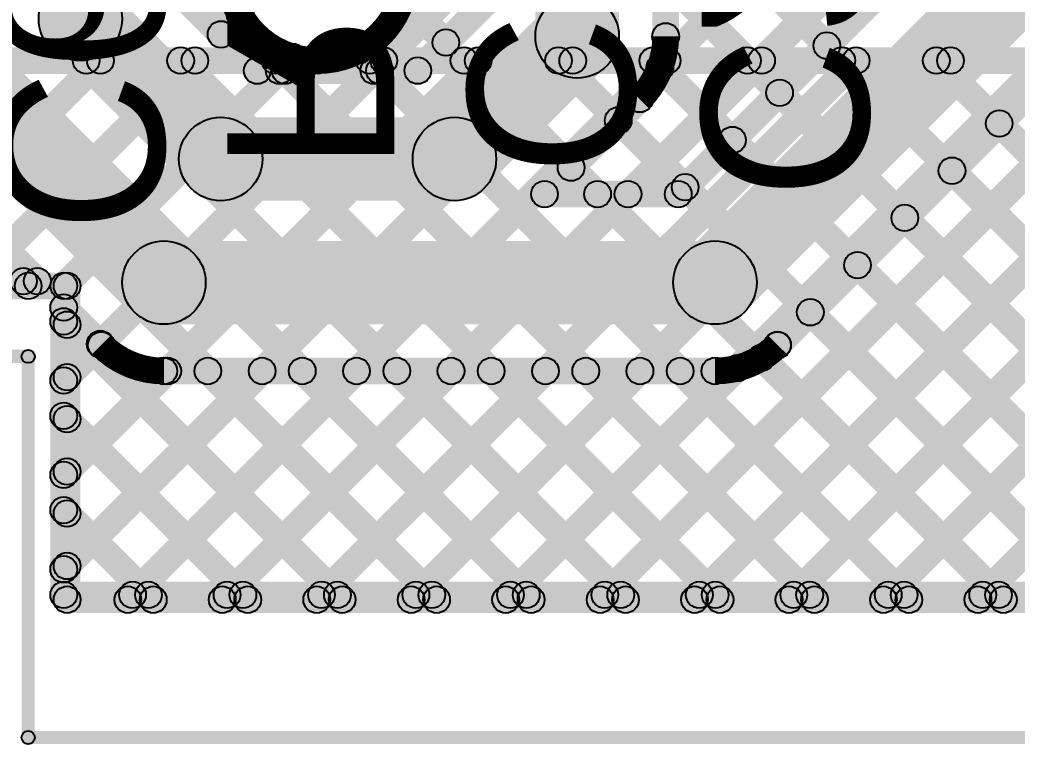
# Model space of a CAD drawing. Header units: millimetres. Extents: x 0 to 5.55, y 0 to 1.02.
# Drawn here: x 1.6709 to 1.9695, y -0.0033 to 0.2137 of the extents above; entities that cross this region are included whole.
import ezdxf

# ---------------------------------------------------------------- set-up
doc = ezdxf.new("R2010")
doc.units = ezdxf.units.MM
doc.header["$MEASUREMENT"] = 0
for name, color, linetype in [('BottomLayer', 5, 'Continuous'), ('BottomOverlay', 54, 'Continuous'), ('Mechanical2', 216, 'Continuous'), ('TopLayer', 1, 'Continuous')]:
    doc.layers.add(name, color=color, linetype=linetype)

msp = doc.modelspace()

# ---------------------------------------------------------------- hatches: boundary and pattern name
at = {"layer": 'BottomLayer'}
for points in [[(1.84887, 0.0386), (1.84321, 0.04426), (2.10867, 0.30972), (2.11433, 0.30406)], [(1.87716, 0.0386), (1.8715, 0.04426), (2.10867, 0.28143), (2.11433, 0.27578)], [(1.85025, 0.20875), (1.82525, 0.20875), (1.82525, 0.26525), (1.85025, 0.26525)], [(1.87085, 0.15867), (1.86519, 0.16433), (1.96167, 0.26081), (1.96733, 0.25515)], [(1.88784, 0.12616), (1.87016, 0.14384), (1.98216, 0.25584), (1.99984, 0.23816)], [(1.90544, 0.0386), (1.89978, 0.04426), (2.10867, 0.25315), (2.11433, 0.24749)], [(1.71267, 0.23047), (1.71833, 0.23612), (1.75312, 0.20133), (1.74747, 0.19567)], [(1.77966, 0.19567), (1.77401, 0.20133), (1.80316, 0.23049), (1.80882, 0.22483)], [(1.8558, 0.15867), (1.85015, 0.16433), (1.9163, 0.23049), (1.92196, 0.22483)], [(1.86535, 0.1965), (1.85969, 0.20216), (1.88802, 0.23049), (1.89367, 0.22483)], [(1.88802, 0.22483), (1.89367, 0.23049), (1.91534, 0.20882), (1.90968, 0.20316)], [(1.9006, 0.11347), (1.89494, 0.11912), (2.00688, 0.23106), (2.01253, 0.2254)], [(1.71267, 0.22215), (1.71833, 0.22781), (1.74481, 0.20133), (1.73915, 0.19567)], [(1.86825, 0.20875), (1.86025, 0.20875), (1.86025, 0.22766), (1.86825, 0.22766)], [(1.86142, 0.22314), (1.86708, 0.2288), (1.9012, 0.19468), (1.89554, 0.18902)], [(1.93372, 0.0386), (1.92807, 0.04426), (2.10923, 0.22542), (2.11489, 0.21977)], [(1.68016, 0.20516), (1.69784, 0.22284), (1.73984, 0.18084), (1.72216, 0.16316)], [(1.78246, 0.21725), (1.78812, 0.2229), (1.80127, 0.20975), (1.79562, 0.20409)], [(1.79285, 0.19567), (1.78719, 0.20133), (1.80842, 0.22255), (1.81408, 0.2169)], [(1.73395, 0.20653), (1.72829, 0.21218), (1.73403, 0.21792), (1.73969, 0.21226)], [(1.80984, 0.16316), (1.79216, 0.18084), (1.82891, 0.21759), (1.84659, 0.19991)], [(1.76964, 0.20179), (1.77529, 0.20744), (1.78141, 0.20133), (1.77575, 0.19567)], [(1.96201, 0.0386), (1.95635, 0.04426), (2.12071, 0.20862), (2.12637, 0.20296)], [(1.75138, 0.19567), (1.74572, 0.20133), (1.74978, 0.20538), (1.75543, 0.19972)], [(1.64616, 0.18516), (1.66384, 0.20284), (1.72284, 0.14384), (1.70516, 0.12616)], [(1.74198, 0.1945), (1.74198, 0.2025), (1.79002, 0.2025), (1.79002, 0.1945)], [(1.85971, 0.19656), (1.86537, 0.20222), (1.88706, 0.18053), (1.8814, 0.17488)], [(1.83081, 0.15867), (1.82515, 0.16433), (1.85363, 0.19281), (1.85928, 0.18715)], [(1.84723, 0.18076), (1.85289, 0.18641), (1.87291, 0.16639), (1.86726, 0.16073)], [(1.9613, 0.17983), (1.96696, 0.18548), (2.10818, 0.04426), (2.10253, 0.0386)], [(1.731, 0.1595), (1.731, 0.1845), (1.801, 0.1845), (1.801, 0.1595)], [(1.63705, 0.16467), (1.6427, 0.17033), (1.67477, 0.13826), (1.66911, 0.1326)], [(1.64119, 0.16467), (1.64685, 0.17033), (1.67892, 0.13826), (1.67326, 0.1326)], [(1.83309, 0.16662), (1.83875, 0.17227), (1.84669, 0.16433), (1.84104, 0.15867)], [(1.94716, 0.16568), (1.95282, 0.17134), (2.0799, 0.04426), (2.07424, 0.0386)], [(1.82798, 0.1575), (1.82798, 0.1655), (1.86802, 0.1655), (1.86802, 0.1575)], [(1.93302, 0.15154), (1.93868, 0.1572), (2.05161, 0.04426), (2.04596, 0.0386)], [(1.714, 0.1225), (1.714, 0.1475), (1.879, 0.1475), (1.879, 0.1225)], [(1.91888, 0.1374), (1.92453, 0.14306), (2.02333, 0.04426), (2.01767, 0.0386)], [(1.40751, 0.13143), (1.40751, 0.13943), (1.67609, 0.13943), (1.67609, 0.13143)], [(1.68117, 0.12469), (1.68683, 0.13035), (1.69806, 0.11912), (1.6924, 0.11347)], [(1.90473, 0.12326), (1.91039, 0.12891), (1.99504, 0.04426), (1.98939, 0.0386)], [(1.688, 0.04143), (1.68, 0.04143), (1.68, 0.12752), (1.688, 0.12752)], [(1.68117, 0.12055), (1.68683, 0.1262), (1.76877, 0.04426), (1.76311, 0.0386)], [(1.68683, 0.10284), (1.68117, 0.10849), (1.6921, 0.11942), (1.69776, 0.11377)], [(1.89009, 0.10962), (1.89574, 0.11528), (1.96676, 0.04426), (1.9611, 0.0386)], [(1.68683, 0.07455), (1.68117, 0.08021), (1.71229, 0.11133), (1.71795, 0.10567)], [(1.68683, 0.04627), (1.68117, 0.05192), (1.74058, 0.11133), (1.74623, 0.10567)], [(1.70745, 0.0386), (1.70179, 0.04426), (1.76886, 0.11133), (1.77452, 0.10567)], [(1.714, 0.1045), (1.714, 0.1125), (1.879, 0.1125), (1.879, 0.1045)], [(1.72433, 0.10567), (1.72999, 0.11133), (1.79705, 0.04426), (1.7914, 0.0386)], [(1.73573, 0.0386), (1.73008, 0.04426), (1.79715, 0.11133), (1.8028, 0.10567)], [(1.75261, 0.10567), (1.75827, 0.11133), (1.82534, 0.04426), (1.81968, 0.0386)], [(1.76402, 0.0386), (1.75836, 0.04426), (1.82543, 0.11133), (1.83109, 0.10567)], [(1.7809, 0.10567), (1.78656, 0.11133), (1.85362, 0.04426), (1.84797, 0.0386)], [(1.7923, 0.0386), (1.78665, 0.04426), (1.85371, 0.11133), (1.85937, 0.10567)], [(1.80918, 0.10567), (1.81484, 0.11133), (1.88191, 0.04426), (1.87625, 0.0386)], [(1.82059, 0.0386), (1.81493, 0.04426), (1.88285, 0.11218), (1.88851, 0.10653)], [(1.83747, 0.10567), (1.84312, 0.11133), (1.91019, 0.04426), (1.90454, 0.0386)], [(1.86575, 0.10567), (1.87141, 0.11133), (1.93848, 0.04426), (1.93282, 0.0386)], [(1.68117, 0.09226), (1.68683, 0.09792), (1.74049, 0.04426), (1.73483, 0.0386)], [(1.68117, 0.06398), (1.68683, 0.06963), (1.7122, 0.04426), (1.70654, 0.0386)], [(1.684, 0.03743), (1.684, 0.04543), (2.88389, 0.04543), (2.88389, 0.03743)]]:
    msp.add_hatch(color=5, dxfattribs=at).paths.add_polyline_path(points)
h = msp.add_hatch(color=5, dxfattribs=at)
edge = h.paths.add_edge_path()
edge.add_arc((1.689, 0.214), 0.0125, 0, 360)
h = msp.add_hatch(color=5, dxfattribs=at)
edge = h.paths.add_edge_path()
edge.add_arc((1.689, 0.214), 0.0125, 0, 360)
h = msp.add_hatch(color=5, dxfattribs=at)
edge = h.paths.add_edge_path()
edge.add_arc((1.83775, 0.20875), 0.0125, 0, 360)
h = msp.add_hatch(color=5, dxfattribs=at)
edge = h.paths.add_edge_path()
edge.add_arc((1.83775, 0.20875), 0.0125, 0, 360)
h = msp.add_hatch(color=5, dxfattribs=at)
edge = h.paths.add_edge_path()
edge.add_arc((1.73686, 0.21509), 0.004, 0, 360)
h = msp.add_hatch(color=5, dxfattribs=at)
edge = h.paths.add_edge_path()
edge.add_arc((1.73112, 0.20935), 0.004, 0, 360)
h = msp.add_hatch(color=5, dxfattribs=at)
edge = h.paths.add_edge_path()
edge.add_arc((1.86425, 0.20875), 0.004, 0, 360)
h = msp.add_hatch(color=5, dxfattribs=at)
edge = h.paths.add_edge_path()
edge.add_arc((1.86425, 0.20875), 0.004, 0, 360)
h = msp.add_hatch(color=5, dxfattribs=at)
edge = h.paths.add_edge_path()
edge.add_arc((1.86425, 0.20875), 0.004, 0, 360)
h = msp.add_hatch(color=5, dxfattribs=at)
edge = h.paths.add_edge_path()
edge.add_arc((1.79844, 0.20692), 0.004, 0, 360)
h = msp.add_hatch(color=5, dxfattribs=at)
edge = h.paths.add_edge_path()
edge.add_arc((1.91251, 0.20599), 0.004, 0, 360)
h = msp.add_hatch(color=5, dxfattribs=at)
edge = h.paths.add_edge_path()
edge.add_arc((1.7526, 0.20255), 0.004, 0, 360)
h = msp.add_hatch(color=5, dxfattribs=at)
edge = h.paths.add_edge_path()
edge.add_arc((1.77247, 0.20461), 0.004, 0, 360)
h = msp.add_hatch(color=5, dxfattribs=at)
edge = h.paths.add_edge_path()
edge.add_arc((1.86252, 0.19933), 0.004, 0, 360)
h = msp.add_hatch(color=5, dxfattribs=at)
edge = h.paths.add_edge_path()
edge.add_arc((1.86254, 0.19939), 0.004, 0, 360)
h = msp.add_hatch(color=5, dxfattribs=at)
edge = h.paths.add_edge_path()
edge.add_arc((1.74198, 0.1985), 0.004, 0, 360)
h = msp.add_hatch(color=5, dxfattribs=at)
edge = h.paths.add_edge_path()
edge.add_arc((1.74198, 0.1985), 0.004, 0, 360)
h = msp.add_hatch(color=5, dxfattribs=at)
edge = h.paths.add_edge_path()
edge.add_arc((1.74855, 0.1985), 0.004, 0, 360)
h = msp.add_hatch(color=5, dxfattribs=at)
edge = h.paths.add_edge_path()
edge.add_arc((1.7503, 0.1985), 0.004, 0, 360)
h = msp.add_hatch(color=5, dxfattribs=at)
edge = h.paths.add_edge_path()
edge.add_arc((1.77684, 0.1985), 0.004, 0, 360)
h = msp.add_hatch(color=5, dxfattribs=at)
edge = h.paths.add_edge_path()
edge.add_arc((1.77858, 0.1985), 0.004, 0, 360)
h = msp.add_hatch(color=5, dxfattribs=at)
edge = h.paths.add_edge_path()
edge.add_arc((1.79002, 0.1985), 0.004, 0, 360)
h = msp.add_hatch(color=5, dxfattribs=at)
edge = h.paths.add_edge_path()
edge.add_arc((1.79002, 0.1985), 0.004, 0, 360)
h = msp.add_hatch(color=5, dxfattribs=at)
edge = h.paths.add_edge_path()
edge.add_arc((1.89837, 0.19185), 0.004, 0, 360)
h = msp.add_hatch(color=5, dxfattribs=at)
edge = h.paths.add_edge_path()
edge.add_arc((1.85645, 0.18998), 0.004, 0, 360)
h = msp.add_hatch(color=5, dxfattribs=at)
edge = h.paths.add_edge_path()
edge.add_arc((1.85645, 0.18998), 0.004, 0, 360)
h = msp.add_hatch(color=5, dxfattribs=at)
edge = h.paths.add_edge_path()
edge.add_arc((1.85649, 0.19001), 0.004, 0, 360)
h = msp.add_hatch(color=5, dxfattribs=at)
edge = h.paths.add_edge_path()
edge.add_arc((1.85006, 0.18359), 0.004, 0, 360)
h = msp.add_hatch(color=5, dxfattribs=at)
edge = h.paths.add_edge_path()
edge.add_arc((1.96413, 0.18265), 0.004, 0, 360)
h = msp.add_hatch(color=5, dxfattribs=at)
edge = h.paths.add_edge_path()
edge.add_arc((1.731, 0.172), 0.0125, 0, 360)
h = msp.add_hatch(color=5, dxfattribs=at)
edge = h.paths.add_edge_path()
edge.add_arc((1.731, 0.172), 0.0125, 0, 360)
h = msp.add_hatch(color=5, dxfattribs=at)
edge = h.paths.add_edge_path()
edge.add_arc((1.801, 0.172), 0.0125, 0, 360)
h = msp.add_hatch(color=5, dxfattribs=at)
edge = h.paths.add_edge_path()
edge.add_arc((1.801, 0.172), 0.0125, 0, 360)
h = msp.add_hatch(color=5, dxfattribs=at)
edge = h.paths.add_edge_path()
edge.add_arc((1.88423, 0.1777), 0.004, 0, 360)
h = msp.add_hatch(color=5, dxfattribs=at)
edge = h.paths.add_edge_path()
edge.add_arc((1.83592, 0.16944), 0.004, 0, 360)
h = msp.add_hatch(color=5, dxfattribs=at)
edge = h.paths.add_edge_path()
edge.add_arc((1.94999, 0.16851), 0.004, 0, 360)
h = msp.add_hatch(color=5, dxfattribs=at)
edge = h.paths.add_edge_path()
edge.add_arc((1.87009, 0.16356), 0.004, 0, 360)
h = msp.add_hatch(color=5, dxfattribs=at)
edge = h.paths.add_edge_path()
edge.add_arc((1.82798, 0.1615), 0.004, 0, 360)
h = msp.add_hatch(color=5, dxfattribs=at)
edge = h.paths.add_edge_path()
edge.add_arc((1.82798, 0.1615), 0.004, 0, 360)
h = msp.add_hatch(color=5, dxfattribs=at)
edge = h.paths.add_edge_path()
edge.add_arc((1.84386, 0.1615), 0.004, 0, 360)
h = msp.add_hatch(color=5, dxfattribs=at)
edge = h.paths.add_edge_path()
edge.add_arc((1.85297, 0.1615), 0.004, 0, 360)
h = msp.add_hatch(color=5, dxfattribs=at)
edge = h.paths.add_edge_path()
edge.add_arc((1.86802, 0.1615), 0.004, 0, 360)
h = msp.add_hatch(color=5, dxfattribs=at)
edge = h.paths.add_edge_path()
edge.add_arc((1.86802, 0.1615), 0.004, 0, 360)
h = msp.add_hatch(color=5, dxfattribs=at)
edge = h.paths.add_edge_path()
edge.add_arc((1.93585, 0.15437), 0.004, 0, 360)
h = msp.add_hatch(color=5, dxfattribs=at)
edge = h.paths.add_edge_path()
edge.add_arc((1.714, 0.135), 0.0125, 0, 360)
h = msp.add_hatch(color=5, dxfattribs=at)
edge = h.paths.add_edge_path()
edge.add_arc((1.714, 0.135), 0.0125, 0, 360)
h = msp.add_hatch(color=5, dxfattribs=at)
edge = h.paths.add_edge_path()
edge.add_arc((1.879, 0.135), 0.0125, 0, 360)
h = msp.add_hatch(color=5, dxfattribs=at)
edge = h.paths.add_edge_path()
edge.add_arc((1.879, 0.135), 0.0125, 0, 360)
h = msp.add_hatch(color=5, dxfattribs=at)
edge = h.paths.add_edge_path()
edge.add_arc((1.9217, 0.14023), 0.004, 0, 360)
h = msp.add_hatch(color=5, dxfattribs=at)
edge = h.paths.add_edge_path()
edge.add_arc((1.67194, 0.13543), 0.004, 0, 360)
h = msp.add_hatch(color=5, dxfattribs=at)
edge = h.paths.add_edge_path()
edge.add_arc((1.67609, 0.13543), 0.004, 0, 360)
h = msp.add_hatch(color=5, dxfattribs=at)
edge = h.paths.add_edge_path()
edge.add_arc((1.67609, 0.13543), 0.004, 0, 360)
h = msp.add_hatch(color=5, dxfattribs=at)
edge = h.paths.add_edge_path()
edge.add_arc((1.684, 0.12752), 0.004, 0, 360)
h = msp.add_hatch(color=5, dxfattribs=at)
edge = h.paths.add_edge_path()
edge.add_arc((1.684, 0.12752), 0.004, 0, 360)
h = msp.add_hatch(color=5, dxfattribs=at)
edge = h.paths.add_edge_path()
edge.add_arc((1.90756, 0.12609), 0.004, 0, 360)
h = msp.add_hatch(color=5, dxfattribs=at)
edge = h.paths.add_edge_path()
edge.add_arc((1.684, 0.12337), 0.004, 0, 360)
h = msp.add_hatch(color=5, dxfattribs=at)
edge = h.paths.add_edge_path()
edge.add_arc((1.69493, 0.11659), 0.004, 0, 360)
h = msp.add_hatch(color=5, dxfattribs=at)
edge = h.paths.add_edge_path()
edge.add_arc((1.69523, 0.1163), 0.004, 0, 360)
h = msp.add_hatch(color=5, dxfattribs=at)
edge = h.paths.add_edge_path()
edge.add_arc((1.69523, 0.1163), 0.004, 0, 360)
h = msp.add_hatch(color=5, dxfattribs=at)
edge = h.paths.add_edge_path()
edge.add_arc((1.69526, 0.11626), 0.004, 0, 360)
h = msp.add_hatch(color=5, dxfattribs=at)
edge = h.paths.add_edge_path()
edge.add_arc((1.89774, 0.11626), 0.004, 0, 360)
h = msp.add_hatch(color=5, dxfattribs=at)
edge = h.paths.add_edge_path()
edge.add_arc((1.89777, 0.1163), 0.004, 0, 360)
h = msp.add_hatch(color=5, dxfattribs=at)
edge = h.paths.add_edge_path()
edge.add_arc((1.89777, 0.1163), 0.004, 0, 360)
h = msp.add_hatch(color=5, dxfattribs=at)
edge = h.paths.add_edge_path()
edge.add_arc((1.89292, 0.11245), 0.004, 0, 360)
h = msp.add_hatch(color=5, dxfattribs=at)
edge = h.paths.add_edge_path()
edge.add_arc((1.714, 0.1085), 0.004, 0, 360)
h = msp.add_hatch(color=5, dxfattribs=at)
edge = h.paths.add_edge_path()
edge.add_arc((1.714, 0.1085), 0.004, 0, 360)
h = msp.add_hatch(color=5, dxfattribs=at)
edge = h.paths.add_edge_path()
edge.add_arc((1.714, 0.1085), 0.004, 0, 360)
h = msp.add_hatch(color=5, dxfattribs=at)
edge = h.paths.add_edge_path()
edge.add_arc((1.71512, 0.1085), 0.004, 0, 360)
h = msp.add_hatch(color=5, dxfattribs=at)
edge = h.paths.add_edge_path()
edge.add_arc((1.72716, 0.1085), 0.004, 0, 360)
h = msp.add_hatch(color=5, dxfattribs=at)
edge = h.paths.add_edge_path()
edge.add_arc((1.74341, 0.1085), 0.004, 0, 360)
h = msp.add_hatch(color=5, dxfattribs=at)
edge = h.paths.add_edge_path()
edge.add_arc((1.75544, 0.1085), 0.004, 0, 360)
h = msp.add_hatch(color=5, dxfattribs=at)
edge = h.paths.add_edge_path()
edge.add_arc((1.77169, 0.1085), 0.004, 0, 360)
h = msp.add_hatch(color=5, dxfattribs=at)
edge = h.paths.add_edge_path()
edge.add_arc((1.78373, 0.1085), 0.004, 0, 360)
h = msp.add_hatch(color=5, dxfattribs=at)
edge = h.paths.add_edge_path()
edge.add_arc((1.79997, 0.1085), 0.004, 0, 360)
h = msp.add_hatch(color=5, dxfattribs=at)
edge = h.paths.add_edge_path()
edge.add_arc((1.81201, 0.1085), 0.004, 0, 360)
h = msp.add_hatch(color=5, dxfattribs=at)
edge = h.paths.add_edge_path()
edge.add_arc((1.82826, 0.1085), 0.004, 0, 360)
h = msp.add_hatch(color=5, dxfattribs=at)
edge = h.paths.add_edge_path()
edge.add_arc((1.8403, 0.1085), 0.004, 0, 360)
h = msp.add_hatch(color=5, dxfattribs=at)
edge = h.paths.add_edge_path()
edge.add_arc((1.85654, 0.1085), 0.004, 0, 360)
h = msp.add_hatch(color=5, dxfattribs=at)
edge = h.paths.add_edge_path()
edge.add_arc((1.86858, 0.1085), 0.004, 0, 360)
h = msp.add_hatch(color=5, dxfattribs=at)
edge = h.paths.add_edge_path()
edge.add_arc((1.879, 0.1085), 0.004, 0, 360)
h = msp.add_hatch(color=5, dxfattribs=at)
edge = h.paths.add_edge_path()
edge.add_arc((1.879, 0.1085), 0.004, 0, 360)
h = msp.add_hatch(color=5, dxfattribs=at)
edge = h.paths.add_edge_path()
edge.add_arc((1.879, 0.1085), 0.004, 0, 360)
h = msp.add_hatch(color=5, dxfattribs=at)
edge = h.paths.add_edge_path()
edge.add_arc((1.88568, 0.10936), 0.004, 0, 360)
h = msp.add_hatch(color=5, dxfattribs=at)
edge = h.paths.add_edge_path()
edge.add_arc((1.684, 0.10566), 0.004, 0, 360)
h = msp.add_hatch(color=5, dxfattribs=at)
edge = h.paths.add_edge_path()
edge.add_arc((1.684, 0.09509), 0.004, 0, 360)
h = msp.add_hatch(color=5, dxfattribs=at)
edge = h.paths.add_edge_path()
edge.add_arc((1.684, 0.07738), 0.004, 0, 360)
h = msp.add_hatch(color=5, dxfattribs=at)
edge = h.paths.add_edge_path()
edge.add_arc((1.684, 0.06681), 0.004, 0, 360)
h = msp.add_hatch(color=5, dxfattribs=at)
edge = h.paths.add_edge_path()
edge.add_arc((1.684, 0.0491), 0.004, 0, 360)
h = msp.add_hatch(color=5, dxfattribs=at)
edge = h.paths.add_edge_path()
edge.add_arc((1.684, 0.04143), 0.004, 0, 360)
h = msp.add_hatch(color=5, dxfattribs=at)
edge = h.paths.add_edge_path()
edge.add_arc((1.684, 0.04143), 0.004, 0, 360)
h = msp.add_hatch(color=5, dxfattribs=at)
edge = h.paths.add_edge_path()
edge.add_arc((1.70462, 0.04143), 0.004, 0, 360)
h = msp.add_hatch(color=5, dxfattribs=at)
edge = h.paths.add_edge_path()
edge.add_arc((1.70937, 0.04143), 0.004, 0, 360)
h = msp.add_hatch(color=5, dxfattribs=at)
edge = h.paths.add_edge_path()
edge.add_arc((1.73291, 0.04143), 0.004, 0, 360)
h = msp.add_hatch(color=5, dxfattribs=at)
edge = h.paths.add_edge_path()
edge.add_arc((1.73766, 0.04143), 0.004, 0, 360)
h = msp.add_hatch(color=5, dxfattribs=at)
edge = h.paths.add_edge_path()
edge.add_arc((1.76119, 0.04143), 0.004, 0, 360)
h = msp.add_hatch(color=5, dxfattribs=at)
edge = h.paths.add_edge_path()
edge.add_arc((1.76594, 0.04143), 0.004, 0, 360)
h = msp.add_hatch(color=5, dxfattribs=at)
edge = h.paths.add_edge_path()
edge.add_arc((1.78947, 0.04143), 0.004, 0, 360)
h = msp.add_hatch(color=5, dxfattribs=at)
edge = h.paths.add_edge_path()
edge.add_arc((1.79423, 0.04143), 0.004, 0, 360)
h = msp.add_hatch(color=5, dxfattribs=at)
edge = h.paths.add_edge_path()
edge.add_arc((1.81776, 0.04143), 0.004, 0, 360)
h = msp.add_hatch(color=5, dxfattribs=at)
edge = h.paths.add_edge_path()
edge.add_arc((1.82251, 0.04143), 0.004, 0, 360)
h = msp.add_hatch(color=5, dxfattribs=at)
edge = h.paths.add_edge_path()
edge.add_arc((1.84604, 0.04143), 0.004, 0, 360)
h = msp.add_hatch(color=5, dxfattribs=at)
edge = h.paths.add_edge_path()
edge.add_arc((1.85079, 0.04143), 0.004, 0, 360)
h = msp.add_hatch(color=5, dxfattribs=at)
edge = h.paths.add_edge_path()
edge.add_arc((1.87433, 0.04143), 0.004, 0, 360)
h = msp.add_hatch(color=5, dxfattribs=at)
edge = h.paths.add_edge_path()
edge.add_arc((1.87908, 0.04143), 0.004, 0, 360)
h = msp.add_hatch(color=5, dxfattribs=at)
edge = h.paths.add_edge_path()
edge.add_arc((1.90261, 0.04143), 0.004, 0, 360)
h = msp.add_hatch(color=5, dxfattribs=at)
edge = h.paths.add_edge_path()
edge.add_arc((1.90736, 0.04143), 0.004, 0, 360)
h = msp.add_hatch(color=5, dxfattribs=at)
edge = h.paths.add_edge_path()
edge.add_arc((1.9309, 0.04143), 0.004, 0, 360)
h = msp.add_hatch(color=5, dxfattribs=at)
edge = h.paths.add_edge_path()
edge.add_arc((1.93565, 0.04143), 0.004, 0, 360)
h = msp.add_hatch(color=5, dxfattribs=at)
edge = h.paths.add_edge_path()
edge.add_arc((1.95918, 0.04143), 0.004, 0, 360)
h = msp.add_hatch(color=5, dxfattribs=at)
edge = h.paths.add_edge_path()
edge.add_arc((1.96393, 0.04143), 0.004, 0, 360)
at = {"layer": 'Mechanical2'}
for points in [[(1.45681, 0.11091), (1.45681, 0.11485), (1.67334, 0.11485), (1.67334, 0.11091)], [(1.67531, -0.00129), (1.67138, -0.00129), (1.67138, 0.11288), (1.67531, 0.11288)], [(1.67334, -0.00326), (1.67334, 0.00068), (2.93319, 0.00068), (2.93319, -0.00326)]]:
    msp.add_hatch(color=216, dxfattribs=at).paths.add_polyline_path(points)
h = msp.add_hatch(color=216, dxfattribs=at)
edge = h.paths.add_edge_path()
edge.add_arc((1.67334, 0.11288), 0.00197, 0, 360)
h = msp.add_hatch(color=216, dxfattribs=at)
edge = h.paths.add_edge_path()
edge.add_arc((1.67334, 0.11288), 0.00197, 0, 360)
h = msp.add_hatch(color=216, dxfattribs=at)
edge = h.paths.add_edge_path()
edge.add_arc((1.67334, -0.00129), 0.00197, 0, 360)
h = msp.add_hatch(color=216, dxfattribs=at)
edge = h.paths.add_edge_path()
edge.add_arc((1.67334, -0.00129), 0.00197, 0, 360)
at = {"layer": 'TopLayer'}
for points in [[(1.39198, 0.1975), (1.39198, 0.2055), (1.76, 0.2055), (1.76, 0.1975)], [(1.60305, 0.19867), (1.6087, 0.20433), (1.6762, 0.13683), (1.67055, 0.13117)], [(1.63031, 0.13117), (1.62466, 0.13683), (1.69216, 0.20433), (1.69781, 0.19867)], [(1.63133, 0.19867), (1.63699, 0.20433), (1.79849, 0.04283), (1.79283, 0.03717)], [(1.6586, 0.13117), (1.65294, 0.13683), (1.72044, 0.20433), (1.7261, 0.19867)], [(1.65961, 0.19867), (1.66527, 0.20433), (1.82677, 0.04283), (1.82111, 0.03717)], [(1.68688, 0.13117), (1.68122, 0.13683), (1.74872, 0.20433), (1.75438, 0.19867)], [(1.68783, 0.04727), (1.68217, 0.05292), (1.83358, 0.20433), (1.83923, 0.19867)], [(1.68783, 0.10384), (1.68217, 0.10949), (1.77701, 0.20433), (1.78266, 0.19867)], [(1.68783, 0.07555), (1.68217, 0.08121), (1.80529, 0.20433), (1.81095, 0.19867)], [(1.6879, 0.19867), (1.69356, 0.20433), (1.85506, 0.04283), (1.8494, 0.03717)], [(1.70602, 0.03717), (1.70036, 0.04283), (1.86186, 0.20433), (1.86752, 0.19867)], [(1.71618, 0.19867), (1.72184, 0.20433), (1.88334, 0.04283), (1.87768, 0.03717)], [(1.7343, 0.03717), (1.72864, 0.04283), (1.89015, 0.20433), (1.8958, 0.19867)], [(1.74447, 0.19867), (1.75012, 0.20433), (1.91162, 0.04283), (1.90597, 0.03717)], [(1.76259, 0.03717), (1.75693, 0.04283), (1.91843, 0.20433), (1.92409, 0.19867)], [(1.76, 0.1975), (1.76, 0.2055), (2.138, 0.2055), (2.138, 0.1975)], [(1.77275, 0.19867), (1.77841, 0.20433), (1.93991, 0.04283), (1.93425, 0.03717)], [(1.79087, 0.03717), (1.78521, 0.04283), (1.94671, 0.20433), (1.95237, 0.19867)], [(1.80104, 0.19867), (1.80669, 0.20433), (1.96819, 0.04283), (1.96254, 0.03717)], [(1.81915, 0.03717), (1.8135, 0.04283), (1.975, 0.20433), (1.98065, 0.19867)], [(1.82932, 0.19867), (1.83498, 0.20433), (1.99648, 0.04283), (1.99082, 0.03717)], [(1.84744, 0.03717), (1.84178, 0.04283), (2.00328, 0.20433), (2.00894, 0.19867)], [(1.8576, 0.19867), (1.86326, 0.20433), (2.02476, 0.04283), (2.0191, 0.03717)], [(1.87572, 0.03717), (1.87007, 0.04283), (2.03157, 0.20433), (2.03722, 0.19867)], [(1.88589, 0.19867), (1.89155, 0.20433), (2.05305, 0.04283), (2.04739, 0.03717)], [(1.90401, 0.03717), (1.89835, 0.04283), (2.05985, 0.20433), (2.06551, 0.19867)], [(1.91417, 0.19867), (1.91983, 0.20433), (2.08133, 0.04283), (2.07567, 0.03717)], [(1.93229, 0.03717), (1.92664, 0.04283), (2.08814, 0.20433), (2.09379, 0.19867)], [(1.94246, 0.19867), (1.94811, 0.20433), (2.10961, 0.04283), (2.10396, 0.03717)], [(1.96058, 0.03717), (1.95492, 0.04283), (2.11642, 0.20433), (2.12208, 0.19867)], [(1.40851, 0.13), (1.40851, 0.138), (1.685, 0.138), (1.685, 0.13)], [(1.689, 0.04), (1.681, 0.04), (1.681, 0.134), (1.689, 0.134)], [(1.68217, 0.11955), (1.68783, 0.1252), (1.7702, 0.04283), (1.76455, 0.03717)], [(1.68217, 0.09126), (1.68783, 0.09692), (1.74192, 0.04283), (1.73626, 0.03717)], [(1.68217, 0.06298), (1.68783, 0.06863), (1.71363, 0.04283), (1.70798, 0.03717)], [(1.685, 0.036), (1.685, 0.044), (2.88489, 0.044), (2.88489, 0.036)]]:
    msp.add_hatch(color=1, dxfattribs=at).paths.add_polyline_path(points)
h = msp.add_hatch(color=1, dxfattribs=at)
edge = h.paths.add_edge_path()
edge.add_arc((1.69073, 0.2015), 0.004, 0, 360)
h = msp.add_hatch(color=1, dxfattribs=at)
edge = h.paths.add_edge_path()
edge.add_arc((1.69498, 0.2015), 0.004, 0, 360)
h = msp.add_hatch(color=1, dxfattribs=at)
edge = h.paths.add_edge_path()
edge.add_arc((1.71901, 0.2015), 0.004, 0, 360)
h = msp.add_hatch(color=1, dxfattribs=at)
edge = h.paths.add_edge_path()
edge.add_arc((1.72327, 0.2015), 0.004, 0, 360)
h = msp.add_hatch(color=1, dxfattribs=at)
edge = h.paths.add_edge_path()
edge.add_arc((1.7473, 0.2015), 0.004, 0, 360)
h = msp.add_hatch(color=1, dxfattribs=at)
edge = h.paths.add_edge_path()
edge.add_arc((1.75155, 0.2015), 0.004, 0, 360)
h = msp.add_hatch(color=1, dxfattribs=at)
edge = h.paths.add_edge_path()
edge.add_arc((1.76, 0.2015), 0.004, 0, 360)
h = msp.add_hatch(color=1, dxfattribs=at)
edge = h.paths.add_edge_path()
edge.add_arc((1.76, 0.2015), 0.004, 0, 360)
h = msp.add_hatch(color=1, dxfattribs=at)
edge = h.paths.add_edge_path()
edge.add_arc((1.77558, 0.2015), 0.004, 0, 360)
h = msp.add_hatch(color=1, dxfattribs=at)
edge = h.paths.add_edge_path()
edge.add_arc((1.77984, 0.2015), 0.004, 0, 360)
h = msp.add_hatch(color=1, dxfattribs=at)
edge = h.paths.add_edge_path()
edge.add_arc((1.80386, 0.2015), 0.004, 0, 360)
h = msp.add_hatch(color=1, dxfattribs=at)
edge = h.paths.add_edge_path()
edge.add_arc((1.80812, 0.2015), 0.004, 0, 360)
h = msp.add_hatch(color=1, dxfattribs=at)
edge = h.paths.add_edge_path()
edge.add_arc((1.83215, 0.2015), 0.004, 0, 360)
h = msp.add_hatch(color=1, dxfattribs=at)
edge = h.paths.add_edge_path()
edge.add_arc((1.83641, 0.2015), 0.004, 0, 360)
h = msp.add_hatch(color=1, dxfattribs=at)
edge = h.paths.add_edge_path()
edge.add_arc((1.86043, 0.2015), 0.004, 0, 360)
h = msp.add_hatch(color=1, dxfattribs=at)
edge = h.paths.add_edge_path()
edge.add_arc((1.86469, 0.2015), 0.004, 0, 360)
h = msp.add_hatch(color=1, dxfattribs=at)
edge = h.paths.add_edge_path()
edge.add_arc((1.88872, 0.2015), 0.004, 0, 360)
h = msp.add_hatch(color=1, dxfattribs=at)
edge = h.paths.add_edge_path()
edge.add_arc((1.89297, 0.2015), 0.004, 0, 360)
h = msp.add_hatch(color=1, dxfattribs=at)
edge = h.paths.add_edge_path()
edge.add_arc((1.917, 0.2015), 0.004, 0, 360)
h = msp.add_hatch(color=1, dxfattribs=at)
edge = h.paths.add_edge_path()
edge.add_arc((1.92126, 0.2015), 0.004, 0, 360)
h = msp.add_hatch(color=1, dxfattribs=at)
edge = h.paths.add_edge_path()
edge.add_arc((1.94529, 0.2015), 0.004, 0, 360)
h = msp.add_hatch(color=1, dxfattribs=at)
edge = h.paths.add_edge_path()
edge.add_arc((1.94954, 0.2015), 0.004, 0, 360)
h = msp.add_hatch(color=1, dxfattribs=at)
edge = h.paths.add_edge_path()
edge.add_arc((1.67337, 0.134), 0.004, 0, 360)
h = msp.add_hatch(color=1, dxfattribs=at)
edge = h.paths.add_edge_path()
edge.add_arc((1.68405, 0.134), 0.004, 0, 360)
h = msp.add_hatch(color=1, dxfattribs=at)
edge = h.paths.add_edge_path()
edge.add_arc((1.685, 0.134), 0.004, 0, 360)
h = msp.add_hatch(color=1, dxfattribs=at)
edge = h.paths.add_edge_path()
edge.add_arc((1.685, 0.134), 0.004, 0, 360)
h = msp.add_hatch(color=1, dxfattribs=at)
edge = h.paths.add_edge_path()
edge.add_arc((1.685, 0.12237), 0.004, 0, 360)
h = msp.add_hatch(color=1, dxfattribs=at)
edge = h.paths.add_edge_path()
edge.add_arc((1.685, 0.10666), 0.004, 0, 360)
h = msp.add_hatch(color=1, dxfattribs=at)
edge = h.paths.add_edge_path()
edge.add_arc((1.685, 0.09409), 0.004, 0, 360)
h = msp.add_hatch(color=1, dxfattribs=at)
edge = h.paths.add_edge_path()
edge.add_arc((1.685, 0.07838), 0.004, 0, 360)
h = msp.add_hatch(color=1, dxfattribs=at)
edge = h.paths.add_edge_path()
edge.add_arc((1.685, 0.06581), 0.004, 0, 360)
h = msp.add_hatch(color=1, dxfattribs=at)
edge = h.paths.add_edge_path()
edge.add_arc((1.685, 0.0501), 0.004, 0, 360)
h = msp.add_hatch(color=1, dxfattribs=at)
edge = h.paths.add_edge_path()
edge.add_arc((1.685, 0.04), 0.004, 0, 360)
h = msp.add_hatch(color=1, dxfattribs=at)
edge = h.paths.add_edge_path()
edge.add_arc((1.685, 0.04), 0.004, 0, 360)
h = msp.add_hatch(color=1, dxfattribs=at)
edge = h.paths.add_edge_path()
edge.add_arc((1.70319, 0.04), 0.004, 0, 360)
h = msp.add_hatch(color=1, dxfattribs=at)
edge = h.paths.add_edge_path()
edge.add_arc((1.71081, 0.04), 0.004, 0, 360)
h = msp.add_hatch(color=1, dxfattribs=at)
edge = h.paths.add_edge_path()
edge.add_arc((1.73147, 0.04), 0.004, 0, 360)
h = msp.add_hatch(color=1, dxfattribs=at)
edge = h.paths.add_edge_path()
edge.add_arc((1.73909, 0.04), 0.004, 0, 360)
h = msp.add_hatch(color=1, dxfattribs=at)
edge = h.paths.add_edge_path()
edge.add_arc((1.75976, 0.04), 0.004, 0, 360)
h = msp.add_hatch(color=1, dxfattribs=at)
edge = h.paths.add_edge_path()
edge.add_arc((1.76737, 0.04), 0.004, 0, 360)
h = msp.add_hatch(color=1, dxfattribs=at)
edge = h.paths.add_edge_path()
edge.add_arc((1.78804, 0.04), 0.004, 0, 360)
h = msp.add_hatch(color=1, dxfattribs=at)
edge = h.paths.add_edge_path()
edge.add_arc((1.79566, 0.04), 0.004, 0, 360)
h = msp.add_hatch(color=1, dxfattribs=at)
edge = h.paths.add_edge_path()
edge.add_arc((1.81633, 0.04), 0.004, 0, 360)
h = msp.add_hatch(color=1, dxfattribs=at)
edge = h.paths.add_edge_path()
edge.add_arc((1.82394, 0.04), 0.004, 0, 360)
h = msp.add_hatch(color=1, dxfattribs=at)
edge = h.paths.add_edge_path()
edge.add_arc((1.84461, 0.04), 0.004, 0, 360)
h = msp.add_hatch(color=1, dxfattribs=at)
edge = h.paths.add_edge_path()
edge.add_arc((1.85223, 0.04), 0.004, 0, 360)
h = msp.add_hatch(color=1, dxfattribs=at)
edge = h.paths.add_edge_path()
edge.add_arc((1.87289, 0.04), 0.004, 0, 360)
h = msp.add_hatch(color=1, dxfattribs=at)
edge = h.paths.add_edge_path()
edge.add_arc((1.88051, 0.04), 0.004, 0, 360)
h = msp.add_hatch(color=1, dxfattribs=at)
edge = h.paths.add_edge_path()
edge.add_arc((1.90118, 0.04), 0.004, 0, 360)
h = msp.add_hatch(color=1, dxfattribs=at)
edge = h.paths.add_edge_path()
edge.add_arc((1.9088, 0.04), 0.004, 0, 360)
h = msp.add_hatch(color=1, dxfattribs=at)
edge = h.paths.add_edge_path()
edge.add_arc((1.92946, 0.04), 0.004, 0, 360)
h = msp.add_hatch(color=1, dxfattribs=at)
edge = h.paths.add_edge_path()
edge.add_arc((1.93708, 0.04), 0.004, 0, 360)
h = msp.add_hatch(color=1, dxfattribs=at)
edge = h.paths.add_edge_path()
edge.add_arc((1.95775, 0.04), 0.004, 0, 360)
h = msp.add_hatch(color=1, dxfattribs=at)
edge = h.paths.add_edge_path()
edge.add_arc((1.96536, 0.04), 0.004, 0, 360)

# ---------------------------------------------------------------- linework, layer by layer
at = {"layer": 'BottomLayer', "const_width": 0.008}
for points in [[(1.7865, 0.22766, -0.993547), (1.7335, 0.228)], [(1.86425, 0.20875, -0.199375), (1.85645, 0.18998)], [(1.86425, 0.20875, -0.198912), (1.85649, 0.19001)], [(1.714, 0.1085, -0.199375), (1.69523, 0.1163)], [(1.714, 0.1085, -0.198912), (1.69526, 0.11626)], [(1.89777, 0.1163, -0.199375), (1.879, 0.1085)], [(1.89774, 0.11626, -0.198912), (1.879, 0.1085)]]:
    msp.add_lwpolyline(points, format="xyb", dxfattribs=at)
at = {"layer": 'BottomLayer'}
for centre, radius in [((1.689, 0.214), 0.0125), ((1.689, 0.214), 0.0125), ((1.83775, 0.20875), 0.0125), ((1.83775, 0.20875), 0.0125), ((1.73686, 0.21509), 0.004), ((1.73112, 0.20935), 0.004), ((1.86425, 0.20875), 0.004), ((1.86425, 0.20875), 0.004), ((1.86425, 0.20875), 0.004), ((1.79844, 0.20692), 0.004), ((1.91251, 0.20599), 0.004), ((1.7526, 0.20255), 0.004), ((1.77247, 0.20461), 0.004), ((1.86252, 0.19933), 0.004), ((1.86254, 0.19939), 0.004), ((1.74198, 0.1985), 0.004), ((1.74198, 0.1985), 0.004), ((1.74855, 0.1985), 0.004), ((1.7503, 0.1985), 0.004), ((1.77684, 0.1985), 0.004), ((1.77858, 0.1985), 0.004), ((1.79002, 0.1985), 0.004), ((1.79002, 0.1985), 0.004), ((1.89837, 0.19185), 0.004), ((1.85645, 0.18998), 0.004), ((1.85645, 0.18998), 0.004), ((1.85649, 0.19001), 0.004), ((1.85006, 0.18359), 0.004), ((1.96413, 0.18265), 0.004), ((1.731, 0.172), 0.0125), ((1.731, 0.172), 0.0125), ((1.801, 0.172), 0.0125), ((1.801, 0.172), 0.0125), ((1.88423, 0.1777), 0.004), ((1.83592, 0.16944), 0.004), ((1.94999, 0.16851), 0.004), ((1.87009, 0.16356), 0.004), ((1.82798, 0.1615), 0.004), ((1.82798, 0.1615), 0.004), ((1.84386, 0.1615), 0.004), ((1.85297, 0.1615), 0.004), ((1.86802, 0.1615), 0.004), ((1.86802, 0.1615), 0.004), ((1.93585, 0.15437), 0.004), ((1.714, 0.135), 0.0125), ((1.714, 0.135), 0.0125), ((1.879, 0.135), 0.0125), ((1.879, 0.135), 0.0125), ((1.9217, 0.14023), 0.004), ((1.67194, 0.13543), 0.004), ((1.67609, 0.13543), 0.004), ((1.67609, 0.13543), 0.004), ((1.684, 0.12752), 0.004), ((1.684, 0.12752), 0.004), ((1.90756, 0.12609), 0.004), ((1.684, 0.12337), 0.004), ((1.69493, 0.11659), 0.004), ((1.69523, 0.1163), 0.004), ((1.69523, 0.1163), 0.004), ((1.69526, 0.11626), 0.004), ((1.89774, 0.11626), 0.004), ((1.89777, 0.1163), 0.004), ((1.89777, 0.1163), 0.004), ((1.89292, 0.11245), 0.004), ((1.714, 0.1085), 0.004), ((1.714, 0.1085), 0.004), ((1.714, 0.1085), 0.004), ((1.71512, 0.1085), 0.004), ((1.72716, 0.1085), 0.004), ((1.74341, 0.1085), 0.004), ((1.75544, 0.1085), 0.004), ((1.77169, 0.1085), 0.004), ((1.78373, 0.1085), 0.004), ((1.79997, 0.1085), 0.004), ((1.81201, 0.1085), 0.004), ((1.82826, 0.1085), 0.004), ((1.8403, 0.1085), 0.004), ((1.85654, 0.1085), 0.004), ((1.86858, 0.1085), 0.004), ((1.879, 0.1085), 0.004), ((1.879, 0.1085), 0.004), ((1.879, 0.1085), 0.004), ((1.88568, 0.10936), 0.004), ((1.684, 0.10566), 0.004), ((1.684, 0.09509), 0.004), ((1.684, 0.07738), 0.004), ((1.684, 0.06681), 0.004), ((1.684, 0.0491), 0.004), ((1.684, 0.04143), 0.004), ((1.684, 0.04143), 0.004), ((1.70462, 0.04143), 0.004), ((1.70937, 0.04143), 0.004), ((1.73291, 0.04143), 0.004), ((1.73766, 0.04143), 0.004), ((1.76119, 0.04143), 0.004), ((1.76594, 0.04143), 0.004), ((1.78947, 0.04143), 0.004), ((1.79423, 0.04143), 0.004), ((1.81776, 0.04143), 0.004), ((1.82251, 0.04143), 0.004), ((1.84604, 0.04143), 0.004), ((1.85079, 0.04143), 0.004), ((1.87433, 0.04143), 0.004), ((1.87908, 0.04143), 0.004), ((1.90261, 0.04143), 0.004), ((1.90736, 0.04143), 0.004), ((1.9309, 0.04143), 0.004), ((1.93565, 0.04143), 0.004), ((1.95918, 0.04143), 0.004), ((1.96393, 0.04143), 0.004)]:
    msp.add_circle(centre, radius, dxfattribs=at)
at = {"layer": 'Mechanical2'}
for centre in [(1.67334, 0.11288), (1.67334, 0.11288), (1.67334, -0.00129), (1.67334, -0.00129)]:
    msp.add_circle(centre, 0.00197, dxfattribs=at)
at = {"layer": 'TopLayer'}
for centre in [(1.69073, 0.2015), (1.69498, 0.2015), (1.71901, 0.2015), (1.72327, 0.2015), (1.7473, 0.2015), (1.75155, 0.2015), (1.76, 0.2015), (1.76, 0.2015), (1.77558, 0.2015), (1.77984, 0.2015), (1.80386, 0.2015), (1.80812, 0.2015), (1.83215, 0.2015), (1.83641, 0.2015), (1.86043, 0.2015), (1.86469, 0.2015), (1.88872, 0.2015), (1.89297, 0.2015), (1.917, 0.2015), (1.92126, 0.2015), (1.94529, 0.2015), (1.94954, 0.2015), (1.67337, 0.134), (1.68405, 0.134), (1.685, 0.134), (1.685, 0.134), (1.685, 0.12237), (1.685, 0.10666), (1.685, 0.09409), (1.685, 0.07838), (1.685, 0.06581), (1.685, 0.0501), (1.685, 0.04), (1.685, 0.04), (1.70319, 0.04), (1.71081, 0.04), (1.73147, 0.04), (1.73909, 0.04), (1.75976, 0.04), (1.76737, 0.04), (1.78804, 0.04), (1.79566, 0.04), (1.81633, 0.04), (1.82394, 0.04), (1.84461, 0.04), (1.85223, 0.04), (1.87289, 0.04), (1.88051, 0.04), (1.90118, 0.04), (1.9088, 0.04), (1.92946, 0.04), (1.93708, 0.04), (1.95775, 0.04), (1.96536, 0.04)]:
    msp.add_circle(centre, 0.004, dxfattribs=at)

# ---------------------------------------------------------------- texts
at = {"layer": 'BottomOverlay', "text_generation_flag": 2}
for s, p in [('R1', (1.733, 0.168)), ('C1', (1.805, 0.167)), ('C2', (1.875, 0.16)), ('C6', (1.664, 0.15))]:
    msp.add_text(s, height=0.05, rotation=270, dxfattribs=at).set_placement(p)

doc.saveas('drawing.dxf')
